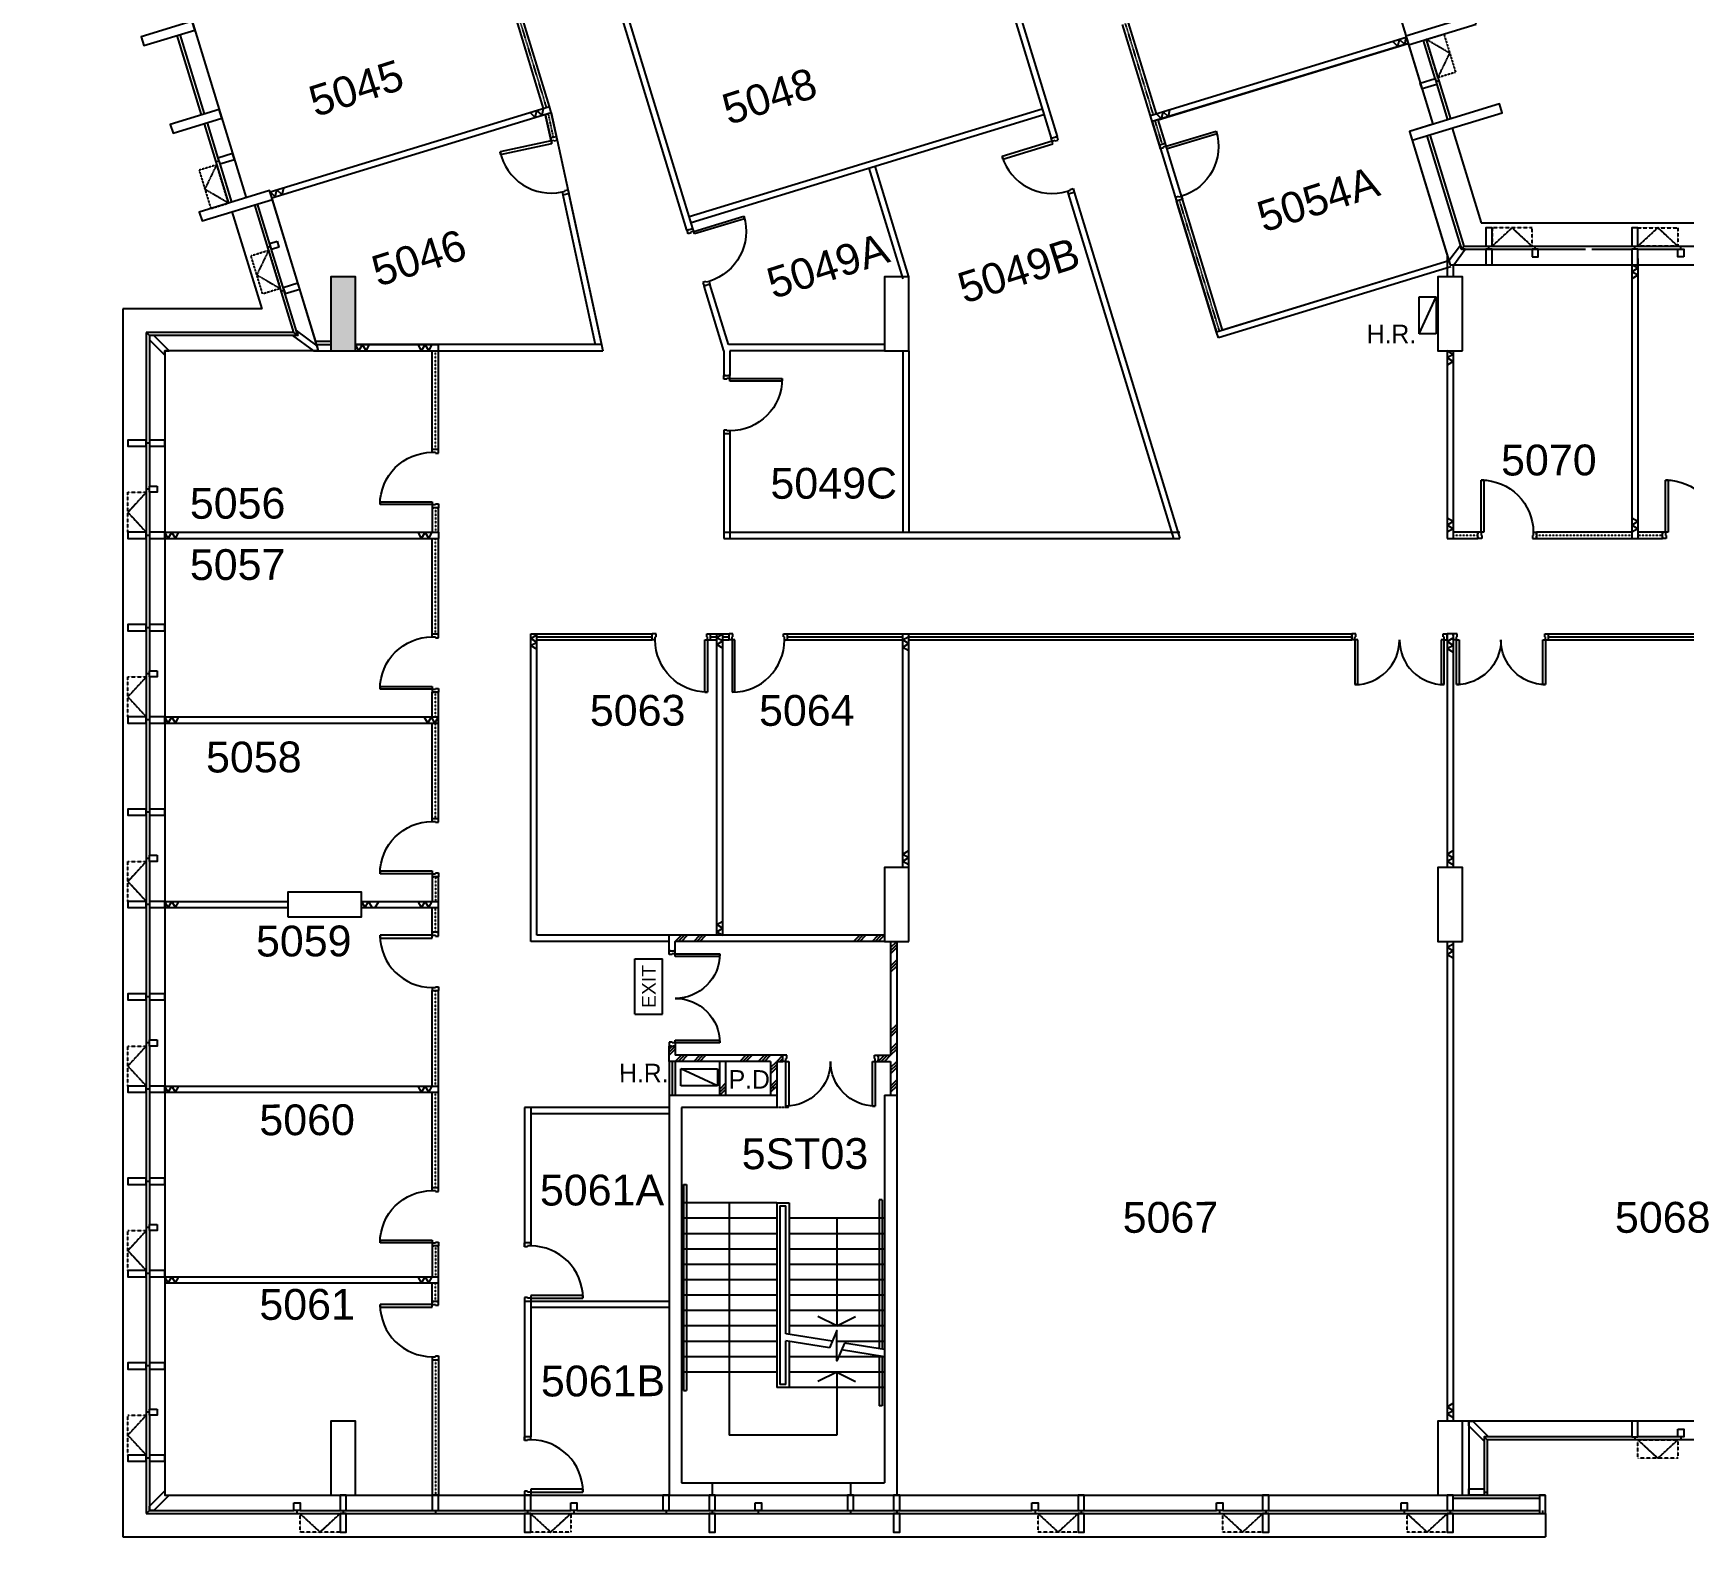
# Model space of a CAD drawing. Header units: millimetres. Extents: x 0 to 98691, y 3311 to 112614.
# Drawn here: x 36070 to 62911, y 3472 to 27917 of the extents above; entities that cross this region are included whole.
import ezdxf
from ezdxf.enums import TextEntityAlignment as Align

# ---------------------------------------------------------------- set-up
doc = ezdxf.new("R2010")
doc.units = ezdxf.units.MM
for name, pattern in [('HIDDEN', [9.525, 6.35, -3.175]), ('HIDDEN2', [4.7625, 3.175, -1.5875]), ('HIDDENX2', [0.75, 0.5, -0.25])]:
    doc.linetypes.add(name, pattern=pattern)
for name, color, linetype in [('DLN041_3', 8, 'Continuous'), ('DLN041__', 8, 'Continuous'), ('DLN061__', 8, 'Continuous'), ('DLN210__', 8, 'Continuous'), ('DLN220__', 8, 'Continuous'), ('DLN228__', 8, 'Continuous'), ('DLN240_1', 8, 'Continuous'), ('DLN240__', 8, 'Continuous'), ('DLN280__', 8, 'Continuous'), ('DLN314__', 8, 'Continuous'), ('DLN315__', 8, 'Continuous'), ('DLN325__', 8, 'Continuous'), ('DLN580__', 8, 'Continuous'), ('DLN583__', 8, 'Continuous'), ('FITDOOR', 8, 'Continuous'), ('FURNITURE', 8, 'Continuous')]:
    doc.layers.add(name, color=color, linetype=linetype)
doc.styles.add('ROMANS', font='swissl.ttf')
doc.styles.add('SWIS721LT750', font='swissl.ttf')

# ---------------------------------------------------------------- blocks, each defined once
blk = doc.blocks.new('DR1CR2')
at = {"layer": 'FITDOOR'}
for p, q in [((-50, 0), (-50, -50)), ((-50, 0), (0, 0)), ((0, 0), (0, -25)), ((-62.5, -50), (-50, -50)), ((-62.5, -50), (-62.5, -100)), ((-62.5, -100), (0, -100)), ((-12, -25), (0, -25)), ((-12, -75), (0, -75)), ((0, -75), (0, -100))]:
    blk.add_line(p, q, dxfattribs=at)
blk = doc.blocks.new('DR1AD')
at = {"layer": 'FITDOOR'}
for p, q in [((-45, 1), (0, 1)), ((-45, 1), (-45, 0)), ((0, 0), (0, 1)), ((-45, 0), (0, 0))]:
    blk.add_line(p, q, dxfattribs=at)
blk = doc.blocks.new('DR1AM')
at = {"layer": 'FITDOOR'}
blk.add_arc((0, 0), 1, 90, 180, dxfattribs=at)
blk = doc.blocks.new('DR1CL2')
at = {"layer": 'FITDOOR'}
for p, q in [((50, 0), (0, 0)), ((0, 0), (0, -25)), ((50, 0), (50, -50)), ((12, -25), (0, -25)), ((0, -75), (0, -100)), ((12, -75), (0, -75)), ((62.5, -100), (0, -100)), ((62.5, -50), (50, -50)), ((62.5, -50), (62.5, -100))]:
    blk.add_line(p, q, dxfattribs=at)
blk = doc.blocks.new('FSEX-V01')
at = {"layer": 'DLN580__'}
for p, q in [((0, 300), (0, 0)), ((0, 300), (600, 300)), ((600, 300), (600, 0)), ((0, 0), (600, 0))]:
    blk.add_line(p, q, dxfattribs=at)
at = {"layer": 'DLN580__', "style": 'ROMANS'}
blk.add_text('EXIT', height=150, dxfattribs=at).set_placement((300, 150), align=Align.MIDDLE)
blk = doc.blocks.new('DR1CD')
at = {"layer": 'FITDOOR'}
for p, q in [((0, 1), (45, 1)), ((0, 1), (0, 0)), ((45, 0), (45, 1)), ((0, 0), (45, 0))]:
    blk.add_line(p, q, dxfattribs=at)
blk = doc.blocks.new('DR2M')
at = {"layer": 'FITDOOR'}
for centre, start, end in [((0, 0), 0, 90), ((1, 0), 90, 180)]:
    blk.add_arc(centre, 0.5, start, end, dxfattribs=at)
blk = doc.blocks.new('FSHR-V01')
at = {"layer": 'DLN580__'}
for p, q in [((0, 0), (600, -273)), ((0, 0), (600, 0)), ((0, -273), (0, 0)), ((600, 0), (600, -273)), ((600, -273), (0, -273))]:
    blk.add_line(p, q, dxfattribs=at)
blk = doc.blocks.new('WINDOW-OPEN')
at = {"layer": 'DLN314__', "linetype": 'HIDDEN2', "ltscale": 0.05}
blk.add_lwpolyline([(650, 0), (0, 0), (0, 300), (650, 300)], close=True, dxfattribs=at)
blk.add_lwpolyline([(650, 0), (325, 300), (0, 0)], dxfattribs=at)
blk = doc.blocks.new('g')
at = {"layer": 'DLN061__'}
for p, q in [((-200, 0), (-100, 100)), ((-150, 0), (-50, 100)), ((-100, 0), (0, 100)), ((100, 0), (200, 100)), ((150, 0), (250, 100)), ((200, 0), (300, 100))]:
    blk.add_line(p, q, dxfattribs=at)
blk = doc.blocks.new('314')
at = {"layer": 'DLN314__'}
blk.add_line((600, -250), (600, -300), dxfattribs=at)
for points in [[(650, 0), (550, 0), (550, -250), (650, -250)], [(650, -300), (550, -300), (550, -600), (650, -600)]]:
    blk.add_lwpolyline(points, close=True, dxfattribs=at)
blk = doc.blocks.new('210')
at = {"layer": 'DLN314__'}
blk.add_line((1350, -250), (1350, -300), dxfattribs=at)
blk.add_lwpolyline([(1300, -125), (1400, -125), (1400, -250), (1300, -250)], close=True, dxfattribs=at)
blk = doc.blocks.new('314-2')
at = {"layer": 'DLN314__'}
blk.add_line((-375, 199), (-312, 166), dxfattribs=at)
blk.add_lwpolyline([(-333, 234), (-312, 166), (-380, 145), (-68, -21), (0, 0), (-21, 68)], close=True, dxfattribs=at)
blk = doc.blocks.new('A$C0C2C65A8')
at = {"layer": 'DLN314__'}
blk.add_line((50, 0), (50, -50), dxfattribs=at)
blk.add_lwpolyline([(0, 125), (100, 125), (100, 0), (0, 0)], close=True, dxfattribs=at)
blk = doc.blocks.new('dh')
at = {"layer": 'DLN314__'}
blk.add_line((38450, 50), (38450, 0), dxfattribs=at)
blk.add_lwpolyline([(38500, 50), (38500, 300), (38400, 300), (38400, 50)], close=True, dxfattribs=at)
blk = doc.blocks.new('A$C53AE5883')
at = {"layer": 'DLN314__', "xscale": -1}
blk.add_blockref('WINDOW-OPEN', (1530, 300), dxfattribs=at)
at = {"layer": 'DLN314__', "color": 6, "xscale": -1, "rotation": 180}
blk.add_blockref('210', (230, 0), dxfattribs=at)
blk = doc.blocks.new('af')
at = {"layer": 'DLN061__'}
for p, q in [((0, 0), (100, 58)), ((0, 0), (100, -58)), ((0, -115), (100, -58)), ((0, -115), (100, -173))]:
    blk.add_line(p, q, dxfattribs=at)
blk = doc.blocks.new('314-1')
at = {"layer": 'DLN314__'}
blk.add_line((-250, -250), (-300, -300), dxfattribs=at)
blk.add_lwpolyline([(71, 0), (0, 0), (0, 71), (-250, -179), (-250, -250), (-179, -250)], close=True, dxfattribs=at)

msp = doc.modelspace()

# ---------------------------------------------------------------- linework, layer by layer
at = {"layer": 'DLN061__'}
for p, q in [((58261, 27698), (58176, 27777)), ((58261, 27698), (58287, 27811)), ((58371, 27732), (58287, 27811)), ((58371, 27732), (58397, 27845)), ((44235, 26547), (44150, 26626)), ((44235, 26547), (44261, 26660)), ((44345, 26581), (44261, 26660)), ((44345, 26581), (44371, 26693)), ((54417, 26523), (54333, 26602)), ((54417, 26523), (54443, 26636)), ((54528, 26557), (54443, 26636)), ((54528, 26557), (54554, 26669)), ((40009, 25255), (39924, 25334)), ((40009, 25255), (40035, 25368)), ((40119, 25289), (40035, 25368)), ((40119, 25289), (40145, 25401)), ((62161, 24094), (62061, 24152)), ((62161, 24094), (62061, 24037)), ((62161, 23979), (62061, 24037)), ((62161, 23979), (62061, 23921)), ((42388, 22752), (42330, 22852)), ((42388, 22752), (42446, 22852)), ((42503, 22752), (42446, 22852)), ((42503, 22752), (42561, 22852)), ((59161, 22694), (59061, 22752)), ((59161, 22694), (59061, 22637)), ((59161, 22579), (59061, 22637)), ((59161, 22579), (59061, 22521)), ((59161, 19975), (59061, 20033)), ((59161, 19975), (59061, 19918)), ((59161, 19860), (59061, 19918)), ((62161, 19975), (62061, 20033)), ((62161, 19975), (62061, 19918)), ((62161, 19860), (62061, 19918)), ((42388, 19702), (42330, 19802)), ((42388, 19702), (42446, 19802)), ((42503, 19702), (42446, 19802)), ((42503, 19702), (42561, 19802)), ((59161, 19860), (59061, 19802)), ((62161, 19860), (62061, 19802)), ((42488, 16702), (42430, 16802)), ((42488, 16702), (42546, 16802)), ((42603, 16702), (42546, 16802)), ((42603, 16702), (42661, 16802)), ((41469, 13702), (41411, 13802)), ((41469, 13702), (41526, 13802)), ((41584, 13702), (41526, 13802)), ((41634, 13702), (41692, 13802)), ((42388, 13702), (42330, 13802)), ((42388, 13702), (42446, 13802)), ((42503, 13702), (42446, 13802)), ((42503, 13702), (42561, 13802)), ((49411, 13152), (49511, 13252)), ((49461, 13152), (49561, 13252)), ((49511, 13152), (49611, 13252)), ((49711, 13152), (49811, 13252)), ((49761, 13152), (49861, 13252)), ((49811, 13152), (49911, 13252)), ((50011, 13052), (50111, 13152)), ((50011, 13002), (50111, 13102)), ((50011, 12952), (50111, 13052)), ((50011, 12752), (50111, 12852)), ((50011, 12702), (50111, 12802)), ((50011, 12652), (50111, 12752)), ((50011, 11702), (50111, 11802)), ((50011, 11652), (50111, 11752)), ((50011, 11602), (50111, 11702)), ((46411, 11402), (46461, 11452)), ((46411, 11352), (46511, 11452)), ((46411, 11302), (46511, 11402)), ((46511, 11202), (46611, 11302)), ((46561, 11202), (46661, 11302)), ((46611, 11202), (46711, 11302)), ((46811, 11202), (46911, 11302)), ((46861, 11202), (46961, 11302)), ((46911, 11202), (47011, 11302)), ((47661, 11302), (47561, 11202)), ((47711, 11302), (47611, 11202)), ((47761, 11302), (47661, 11202)), ((47961, 11302), (47861, 11202)), ((48011, 11302), (47911, 11202)), ((48061, 11302), (47961, 11202)), ((48261, 11302), (48161, 11202)), ((49911, 11302), (49811, 11202)), ((49961, 11302), (49861, 11202)), ((50011, 11302), (49911, 11202)), ((50011, 11402), (50111, 11502)), ((50011, 11352), (50111, 11452)), ((50011, 11302), (50111, 11402)), ((48061, 11102), (48161, 11202)), ((48061, 11052), (48161, 11152)), ((48061, 11002), (48161, 11102)), ((48261, 11252), (48211, 11202)), ((50011, 11102), (50111, 11202)), ((50011, 11052), (50111, 11152)), ((50011, 11002), (50111, 11102)), ((42388, 10702), (42330, 10802)), ((42388, 10702), (42446, 10802)), ((42503, 10702), (42446, 10802)), ((42503, 10702), (42561, 10802)), ((47336, 10852), (47236, 10752)), ((47336, 10802), (47236, 10702)), ((47336, 10752), (47236, 10652)), ((48061, 10802), (48161, 10902)), ((48061, 10752), (48161, 10852)), ((48061, 10702), (48161, 10802)), ((50011, 10802), (50111, 10902)), ((50011, 10752), (50111, 10852)), ((50011, 10702), (50111, 10802)), ((42388, 7602), (42330, 7702)), ((42388, 7602), (42446, 7702)), ((42503, 7602), (42446, 7702)), ((42503, 7602), (42561, 7702))]:
    msp.add_line(p, q, dxfattribs=at)
at = {"layer": 'DLN210__'}
for p, q in [((54048, 42070), (58829, 26434)), ((36070, 36573), (39534, 25241)), ((38809, 26587), (38414, 27879)), ((38857, 26602), (38462, 27893)), ((58673, 27798), (58863, 27176)), ((58721, 27813), (59115, 26522)), ((58892, 27081), (59068, 26507)), ((38853, 26444), (39247, 25153)), ((38901, 26459), (39076, 25885)), ((59140, 26372), (59611, 24832)), ((58490, 26174), (59108, 24152)), ((58729, 26247), (59293, 24402)), ((58777, 26261), (59330, 24452)), ((39105, 25789), (39295, 25168)), ((39794, 23432), (39310, 25015)), ((40308, 23052), (39674, 25127)), ((40376, 23002), (39722, 25141)), ((40713, 22752), (39961, 25214)), ((59611, 24832), (98691, 24832)), ((59330, 24452), (98311, 24452)), ((59293, 24402), (60561, 24402)), ((60561, 24402), (61311, 24402)), ((61411, 24402), (62061, 24402)), ((62161, 24402), (62811, 24402)), ((59108, 24152), (98011, 24152)), ((37531, 23432), (37531, 3472)), ((39794, 23432), (37531, 23432)), ((37911, 23052), (37911, 3852)), ((40308, 23052), (37911, 23052)), ((37961, 23002), (37961, 21302)), ((40376, 23002), (37961, 23002)), ((38211, 22752), (38211, 4152)), ((40713, 22752), (38211, 22752)), ((37961, 21202), (37961, 20549)), ((37961, 20452), (37961, 19802)), ((37961, 19702), (37961, 18302)), ((37961, 18202), (37961, 17549)), ((37961, 17452), (37961, 16802)), ((37961, 16702), (37961, 15302)), ((37961, 15202), (37961, 14549)), ((37961, 14452), (37961, 13802)), ((37961, 13702), (37961, 12302)), ((37961, 12202), (37961, 11549)), ((37961, 11449), (37961, 10802)), ((37961, 10702), (37961, 9302)), ((37961, 9202), (37961, 8552)), ((37961, 8452), (37961, 7802)), ((37961, 7702), (37961, 6302)), ((44161, 7302), (44061, 7302)), ((37961, 6202), (37961, 5552)), ((37961, 5452), (37961, 4802)), ((67911, 5352), (59311, 5352)), ((62061, 5102), (59661, 5102)), ((62811, 5102), (62161, 5102)), ((67511, 5052), (59711, 5052)), ((37961, 4702), (37961, 3902)), ((47111, 4352), (49361, 4352)), ((38211, 4152), (60661, 4152)), ((44161, 4152), (44061, 4152)), ((47111, 4152), (49361, 4152)), ((60661, 3852), (60661, 4152)), ((37911, 3852), (60661, 3852)), ((37961, 3902), (40311, 3902)), ((40411, 3902), (41061, 3902)), ((41161, 3902), (42561, 3902)), ((42561, 3902), (44061, 3902)), ((44161, 3902), (44811, 3902)), ((44911, 3902), (47061, 3902)), ((47161, 3902), (50061, 3902)), ((50161, 3902), (52311, 3902)), ((52411, 3902), (53061, 3902)), ((53161, 3902), (55311, 3902)), ((55411, 3902), (56061, 3902)), ((56161, 3902), (59061, 3902)), ((59161, 3902), (60561, 3902)), ((60661, 3852), (60661, 3472)), ((37531, 3472), (60661, 3472))]:
    msp.add_line(p, q, dxfattribs=at)
at = {"layer": 'DLN220__'}
for p, q in [((46702, 24712), (45452, 28801)), ((46132, 26918), (45577, 28735)), ((51870, 28672), (52623, 26209)), ((51966, 28702), (52719, 26238)), ((58397, 27845), (54237, 26573)), ((58426, 27749), (54267, 26477)), ((46798, 24742), (46132, 26918)), ((39924, 25334), (44467, 26723)), ((39953, 25238), (44496, 26627)), ((44496, 26627), (44467, 26723)), ((46739, 24933), (52477, 26687)), ((46768, 24837), (52506, 26592)), ((54267, 26477), (54237, 26573)), ((54479, 26124), (54384, 26095)), ((50215, 23923), (49665, 25723)), ((50311, 23952), (49761, 25752)), ((52901, 25301), (54612, 19702)), ((52997, 25330), (54717, 19702)), ((54757, 25215), (54661, 25186)), ((59090, 24212), (55312, 23057)), ((59061, 24305), (59061, 23952)), ((62061, 24252), (62061, 19702)), ((62161, 24252), (62161, 19702)), ((62161, 24252), (62161, 19702)), ((59161, 24152), (59161, 23952)), ((47301, 22752), (46980, 23804)), ((47375, 22852), (47075, 23833)), ((55144, 23608), (55114, 23704)), ((40683, 22852), (40911, 22852)), ((41311, 22852), (42661, 22852)), ((42661, 22752), (42661, 22852)), ((49911, 22852), (47375, 22852)), ((40713, 22752), (45333, 22752)), ((49911, 22752), (47401, 22752)), ((50211, 22752), (50211, 19802)), ((50311, 22752), (50311, 19802)), ((59061, 22752), (59061, 19702)), ((59161, 22752), (59161, 19702)), ((38211, 19802), (42661, 19802)), ((38211, 19702), (42661, 19702)), ((42661, 19802), (42661, 19702)), ((59061, 19702), (59161, 19702)), ((62061, 19702), (62161, 19702)), ((47186, 13252), (47186, 18152)), ((47186, 18152), (47286, 18152)), ((47286, 13252), (47286, 18152)), ((38211, 16802), (42661, 16802)), ((38211, 16702), (42661, 16702)), ((42661, 16702), (42661, 16802)), ((42661, 16702), (42661, 16802)), ((38211, 13802), (40211, 13802)), ((38211, 13702), (40211, 13702)), ((41411, 13802), (42648, 13802)), ((41411, 13702), (42661, 13702)), ((42661, 13702), (42661, 13802)), ((42661, 13721), (42661, 13769)), ((49911, 13252), (46411, 13252)), ((46411, 13002), (46411, 13252)), ((46411, 13002), (46511, 13002)), ((49911, 13152), (46511, 13152)), ((46511, 13002), (46511, 13152)), ((50011, 13152), (50011, 11302)), ((50111, 13152), (50111, 10652)), ((46411, 11452), (46511, 11452)), ((46411, 11202), (46411, 11452)), ((46511, 11452), (46511, 11302)), ((48061, 11302), (46511, 11302)), ((48261, 11302), (48061, 11302)), ((48261, 11202), (48261, 11302)), ((49811, 11302), (50011, 11302)), ((49811, 11302), (49811, 11202)), ((50111, 11302), (50111, 10652)), ((46411, 11202), (46411, 10652)), ((48061, 11202), (46411, 11202)), ((46461, 11202), (46461, 10652)), ((46511, 11202), (46511, 10652)), ((47236, 10652), (47236, 11202)), ((47336, 10652), (47336, 11202)), ((48061, 11202), (48061, 10652)), ((48161, 11202), (48161, 10652)), ((48161, 11202), (48261, 11202)), ((49811, 11202), (50011, 11202)), ((50011, 11202), (50011, 10652)), ((38211, 10802), (42661, 10802)), ((42661, 10702), (42661, 10802)), ((38211, 10702), (42661, 10702)), ((38211, 7702), (42661, 7702)), ((38211, 7602), (42661, 7602)), ((42561, 7302), (42561, 7602)), ((42661, 7602), (42661, 7702)), ((42661, 7302), (42661, 7602)), ((42661, 7302), (42561, 7302))]:
    msp.add_line(p, q, dxfattribs=at)
at = {"layer": 'DLN228__', "linetype": 'HIDDEN', "ltscale": 0.01}
for p, q in [((44419, 26708), (43966, 28190)), ((54285, 26587), (53832, 28070)), ((44531, 26225), (44447, 26616)), ((54431, 26109), (54314, 26492)), ((55360, 23071), (54709, 25201)), ((42611, 21152), (42611, 22752)), ((42611, 20202), (42611, 19802)), ((42611, 18152), (42611, 19702)), ((59561, 19752), (59161, 19752)), ((62061, 19752), (60511, 19752)), ((62561, 19752), (62161, 19752)), ((42611, 16802), (42611, 17202)), ((42611, 15152), (42611, 16702)), ((42611, 14202), (42611, 13802)), ((42611, 13302), (42611, 13702)), ((42611, 10802), (42611, 12352)), ((42611, 9152), (42611, 10702)), ((42611, 8202), (42611, 7702)), ((42611, 7302), (42611, 7602)), ((42611, 6352), (42611, 4152))]:
    msp.add_line(p, q, dxfattribs=at)
at = {"layer": 'DLN228__'}
for p, q in [((44467, 26723), (44013, 28205)), ((44371, 26693), (43918, 28176)), ((54237, 26573), (53784, 28055)), ((54333, 26602), (53880, 28084)), ((44482, 26215), (44398, 26606)), ((44580, 26236), (44496, 26627)), ((54384, 26095), (54267, 26477)), ((54479, 26124), (54362, 26506)), ((44482, 26215), (44580, 26236)), ((52623, 26209), (52719, 26238)), ((54479, 26124), (54384, 26095)), ((44682, 25286), (44779, 25307)), ((52901, 25301), (52997, 25330)), ((54757, 25215), (54661, 25186)), ((55312, 23057), (54661, 25186)), ((55408, 23086), (54757, 25215)), ((46702, 24712), (46798, 24742)), ((47075, 23833), (46980, 23804)), ((42561, 21152), (42561, 22752)), ((42661, 21152), (42661, 22752)), ((47301, 22352), (47401, 22352)), ((47401, 21402), (47301, 21402)), ((42561, 21152), (42661, 21152)), ((42661, 20202), (42561, 20202)), ((42561, 20202), (42561, 19802)), ((42661, 19802), (42661, 20202)), ((42561, 18152), (42561, 19702)), ((42661, 18152), (42661, 19702)), ((59561, 19802), (59161, 19802)), ((59161, 19702), (59561, 19702)), ((59561, 19702), (59561, 19802)), ((60511, 19802), (60511, 19702)), ((62061, 19802), (60511, 19802)), ((60511, 19702), (62061, 19702)), ((62561, 19802), (62161, 19802)), ((62161, 19702), (62561, 19702)), ((62561, 19702), (62561, 19802)), ((42561, 18152), (42661, 18152)), ((44161, 13152), (44161, 18152)), ((44161, 18152), (44261, 18152)), ((44261, 18152), (46136, 18152)), ((44261, 13252), (44261, 18152)), ((44261, 18102), (46136, 18102)), ((44261, 18052), (46136, 18052)), ((46136, 18052), (46136, 18152)), ((47086, 18052), (47086, 18152)), ((47086, 18152), (47186, 18152)), ((47086, 18102), (47186, 18102)), ((47086, 18052), (47186, 18052)), ((47286, 18152), (47386, 18152)), ((47286, 18102), (47386, 18102)), ((47286, 18052), (47386, 18052)), ((47386, 18052), (47386, 18152)), ((48336, 18052), (48336, 18152)), ((48336, 18152), (50211, 18152)), ((48336, 18102), (50211, 18102)), ((48336, 18052), (50211, 18052)), ((50211, 14352), (50211, 18152)), ((50211, 18152), (50311, 18152)), ((50311, 18152), (57511, 18152)), ((50311, 14352), (50311, 18152)), ((50311, 18102), (57511, 18102)), ((50311, 18052), (57511, 18052)), ((57511, 18152), (57511, 18052)), ((59061, 18152), (59061, 14352)), ((59161, 18152), (59061, 18152)), ((59161, 18152), (59161, 14352)), ((60711, 18052), (60711, 18152)), ((60711, 18152), (70386, 18152)), ((60711, 18102), (70386, 18102)), ((60711, 18052), (70386, 18052)), ((42561, 16802), (42561, 17202)), ((42661, 17202), (42561, 17202)), ((42661, 16802), (42661, 17202)), ((42561, 15152), (42561, 16702)), ((42661, 15152), (42661, 16702)), ((42561, 15152), (42661, 15152)), ((42561, 14202), (42561, 13802)), ((42661, 14202), (42561, 14202)), ((42661, 13802), (42661, 14202)), ((42561, 13302), (42561, 13702)), ((42661, 13302), (42661, 13702)), ((42661, 13302), (42561, 13302)), ((46411, 13252), (44261, 13252)), ((46411, 13152), (44161, 13152)), ((59061, 13152), (59061, 5352)), ((59161, 13152), (59161, 5352)), ((42561, 10802), (42561, 12352)), ((42561, 12352), (42661, 12352)), ((42661, 10802), (42661, 12352)), ((42561, 9152), (42561, 10702)), ((42661, 9152), (42661, 10702)), ((42561, 9152), (42661, 9152)), ((42561, 8202), (42561, 7702)), ((42661, 8202), (42561, 8202)), ((42661, 7702), (42661, 8202)), ((44161, 8252), (44061, 8252)), ((42561, 6352), (42661, 6352)), ((42561, 6352), (42561, 4152)), ((42661, 6352), (42661, 4152)), ((44161, 5102), (44061, 5102))]:
    msp.add_line(p, q, dxfattribs=at)
at = {"layer": 'DLN228__', "linetype": 'ByBlock'}
msp.add_line((59061, 18052), (59061, 18152), dxfattribs=at)
at = {"layer": 'DLN240_1', "linetype": 'HIDDENX2'}
msp.add_line((48161, 4352), (48361, 4352), dxfattribs=at)
at = {"layer": 'DLN240__', "linetype": 'HIDDENX2'}
msp.add_line((48361, 10452), (48161, 10452), dxfattribs=at)
at = {"layer": 'DLN240__'}
for p, q in [((46646, 9202), (46646, 5852)), ((46646, 9202), (46696, 9202)), ((46696, 9202), (46696, 5852)), ((48161, 8902), (46611, 8902)), ((47386, 8902), (47386, 5127)), ((48161, 8902), (48161, 5902)), ((48161, 8902), (48361, 8902)), ((48361, 8902), (48361, 6768)), ((49826, 8952), (49826, 6532)), ((49876, 8952), (49826, 8952)), ((49876, 8952), (49876, 6524)), ((48161, 8652), (46611, 8652)), ((48211, 8852), (48211, 5952)), ((48211, 8852), (48311, 8852)), ((48311, 6776), (48311, 8852)), ((49911, 8652), (48361, 8652)), ((49136, 8652), (49136, 6902)), ((48161, 8402), (46611, 8402)), ((49911, 8402), (48361, 8402)), ((48161, 8152), (46611, 8152)), ((49911, 8152), (48361, 8152)), ((48161, 7902), (46611, 7902)), ((49911, 7902), (48361, 7902)), ((48161, 7652), (46611, 7652)), ((49911, 7652), (48361, 7652)), ((48161, 7402), (46611, 7402)), ((49911, 7402), (48361, 7402)), ((48161, 7152), (46611, 7152)), ((49911, 7152), (48361, 7152)), ((49136, 6902), (48831, 7055)), ((49136, 6902), (49441, 7055)), ((48161, 6902), (46611, 6902)), ((49064, 6655), (48311, 6776)), ((49911, 6902), (48361, 6902)), ((48161, 6652), (46611, 6652)), ((48311, 5952), (48311, 6660)), ((49019, 6546), (48311, 6660)), ((48361, 6652), (48361, 5902)), ((49911, 6652), (49136, 6652)), ((49911, 6402), (49216, 6514)), ((49911, 6518), (49263, 6623)), ((48161, 6402), (46611, 6402)), ((49911, 6402), (48361, 6402)), ((49826, 6416), (49826, 5602)), ((49876, 6408), (49876, 5602)), ((48161, 6152), (46611, 6152)), ((48311, 5952), (48211, 5952)), ((49911, 6152), (48361, 6152)), ((49136, 6152), (48831, 6000)), ((49136, 6152), (49136, 5127)), ((49136, 6152), (49441, 6000)), ((46646, 5852), (46696, 5852)), ((48361, 5902), (48161, 5902)), ((49911, 5902), (48361, 5902)), ((49876, 5602), (49826, 5602)), ((49136, 5127), (47386, 5127))]:
    msp.add_line(p, q, dxfattribs=at)
msp.add_lwpolyline([(49263, 6623), (49136, 6333), (49136, 6830), (49019, 6546)], dxfattribs=at)
at = {"layer": 'DLN280__'}
for p, q in [((46411, 10652), (48161, 10652)), ((46411, 10652), (46411, 4152)), ((48161, 10652), (48161, 10452)), ((49911, 10652), (49911, 4352)), ((49911, 10652), (50111, 10652)), ((50111, 10652), (50111, 4152)), ((48161, 10452), (46611, 10452)), ((46611, 10452), (46611, 4352)), ((46611, 4352), (47111, 4352)), ((47111, 4352), (47111, 4152)), ((49361, 4352), (49361, 4152)), ((49361, 4352), (49911, 4352)), ((46411, 4152), (47111, 4152)), ((49361, 4152), (50111, 4152))]:
    msp.add_line(p, q, dxfattribs=at)
for points in [[(41311, 22752), (41311, 23952), (40911, 23952), (40911, 22752)], [(50311, 22752), (50311, 23952), (49911, 23952), (49911, 22752)], [(59311, 22752), (59311, 23952), (58911, 23952), (58911, 22752)], [(50311, 13152), (50311, 14352), (49911, 14352), (49911, 13152)], [(59311, 13152), (59311, 14352), (58911, 14352), (58911, 13152)], [(40211, 13552), (41411, 13552), (41411, 13952), (40211, 13952)], [(41311, 4152), (41311, 5352), (40911, 5352), (40911, 4152)], [(59311, 4152), (59311, 5352), (58911, 5352), (58911, 4152)]]:
    msp.add_lwpolyline(points, close=True, dxfattribs=at)
at = {"layer": 'DLN314__'}
for p, q in [((59293, 24402), (59330, 24452)), ((40153, 23731), (40105, 23716)), ((40376, 23002), (40308, 23052)), ((59411, 5352), (59411, 4152)), ((59661, 5102), (59661, 4152)), ((62111, 5102), (62111, 5052)), ((59711, 5052), (59711, 4152)), ((59161, 4102), (60561, 4102)), ((59661, 4202), (59711, 4202)), ((42611, 3902), (42611, 3852)), ((46361, 3902), (46361, 3852)), ((49361, 3902), (49361, 3852)), ((60611, 3902), (60611, 3852))]:
    msp.add_line(p, q, dxfattribs=at)
for points in [[(59532, 28061), (59484, 28203), (58390, 27868), (58434, 27725)], [(38701, 27966), (38657, 28110), (37827, 27856), (37874, 27713), (38701, 27966), (38701, 27966)], [(39140, 26532), (39096, 26675), (38299, 26432), (38346, 26289)], [(58490, 26174), (59955, 26621), (59913, 26765), (58446, 26317)], [(39961, 25214), (39917, 25358), (38771, 25007), (38818, 24865)], [(59090, 24212), (59108, 24152), (59170, 24152), (59355, 24402), (59293, 24402), (59275, 24462)], [(40407, 23756), (40377, 23852), (40138, 23778), (40167, 23683)], [(40629, 22752), (40713, 22752), (40689, 22833), (40351, 23083), (40376, 23002), (40291, 23002)], [(62161, 5352), (62061, 5352), (62061, 5102), (62161, 5102)], [(42661, 4152), (42561, 4152), (42561, 3902), (42661, 3902)], [(46411, 4152), (46311, 4152), (46311, 3902), (46411, 3902)], [(49411, 4152), (49311, 4152), (49311, 3902), (49411, 3902)], [(59411, 4152), (59411, 4252), (59661, 4252), (59661, 4152)], [(60661, 4152), (60561, 4152), (60561, 3852), (60661, 3852)]]:
    msp.add_lwpolyline(points, close=True, dxfattribs=at)
at = {"layer": 'FURNITURE'}
msp.add_line((55341, 22961), (55312, 23057), dxfattribs=at)
for points in [[(58426, 27749), (54267, 26477)], [(44398, 26606), (44503, 26122)], [(44496, 26627), (44593, 26175)], [(44672, 25335), (45209, 22852)], [(44766, 25368), (45333, 22752)], [(59119, 24116), (55341, 22961)], [(44061, 10452), (44061, 8190)], [(46411, 10452), (44061, 10452)], [(44161, 10452), (44161, 8202)], [(46411, 10352), (44161, 10352)], [(44061, 7365), (44061, 5040)], [(46411, 7302), (44061, 7302)], [(44161, 7352), (44161, 5102)], [(46411, 7302), (44161, 7302)], [(46411, 7202), (44161, 7202)]]:
    msp.add_lwpolyline(points, dxfattribs=at)
msp.add_lwpolyline([(54362, 26506), (58426, 27749), (58829, 26434), (58446, 26317), (59090, 24212), (55408, 23086)], close=True, dxfattribs=at)
at = {"layer": 'FURNITURE', "ltscale": 10}
msp.add_lwpolyline([(44496, 26627), (45311, 22852), (41311, 22852), (41311, 23952), (40911, 23952), (40911, 22902), (40668, 22902), (39953, 25238)], close=True, dxfattribs=at)
for points in [[(54267, 26477), (55312, 23057)], [(47301, 22752), (47301, 22352)], [(47401, 22752), (47401, 22352)], [(47301, 21402), (47301, 19702)], [(47401, 21402), (47401, 19702)], [(47301, 19802), (54717, 19802)], [(47301, 19702), (54717, 19702)]]:
    msp.add_lwpolyline(points, dxfattribs=at)
at = {"layer": 'FURNITURE'}
msp.add_solid([(40911, 22752), (41311, 22752), (40911, 23952), (41311, 23952)], dxfattribs=at)

# ---------------------------------------------------------------- block references
at = {"layer": 'DLN061__'}
for name, p, rotation in [('af', (41369, 22752), 90), ('af', (38269, 19702), 90), ('af', (38269, 16702), 90), ('af', (38269, 13702), 90), ('g', (46711, 13152), 359.999990301665), ('af', (38269, 10702), 90), ('af', (38269, 7602), 90)]:
    msp.add_blockref(name, p, dxfattribs=dict(at, rotation=rotation))
for p in [(44161, 18076), (47186, 18094), (50211, 18052), (59061, 18027), (50211, 14573), (59061, 14570), (47186, 13425), (59061, 13057), (59061, 5587)]:
    msp.add_blockref('af', p, dxfattribs=at)
at = {"layer": 'DLN314__'}
for name, p, rotation in [('WINDOW-OPEN', (58721, 27813), 286.999999999218), ('dh', (27801, 62592), 287.000000000015), ('314', (60341, 24152), 180), ('314', (62711, 24152), 180), ('A$C0C2C65A8', (39919, 24496), 286.999999999218), ('210', (64211, 24152), 179.9999999999928), ('WINDOW-OPEN', (40090, 23764), 106.999999999218), ('314-1', (38211, 22752), 269.9999999999823), ('314', (38211, 21852), 270), ('WINDOW-OPEN', (37911, 19802), 90), ('210', (38211, 21852), 270), ('314', (38211, 20352), 270), ('314', (38211, 18852), 270), ('WINDOW-OPEN', (37911, 16802), 90), ('210', (38211, 18852), 270), ('314', (38211, 17352), 270), ('314', (38211, 15852), 270), ('210', (38211, 15852), 270), ('WINDOW-OPEN', (37911, 13802), 90), ('314', (38211, 14352), 270), ('314', (38211, 12852), 270), ('210', (38211, 12852), 270), ('WINDOW-OPEN', (37911, 10802), 90), ('314', (38211, 11352), 270), ('314', (38211, 9852), 270), ('WINDOW-OPEN', (37911, 7802), 90), ('210', (38211, 9852), 270), ('314', (38211, 8352), 270), ('314', (38211, 6852), 270), ('WINDOW-OPEN', (37911, 4802), 90), ('210', (38211, 6852), 270), ('WINDOW-OPEN', (62811, 5052), 180), ('314', (38211, 5352), 270), ('WINDOW-OPEN', (41061, 3852), 180), ('WINDOW-OPEN', (44811, 3852), 180), ('WINDOW-OPEN', (53061, 3852), 180), ('WINDOW-OPEN', (56061, 3852), 180), ('WINDOW-OPEN', (59061, 3852), 180)]:
    msp.add_blockref(name, p, dxfattribs=dict(at, rotation=rotation))
at = {"layer": 'DLN314__', "xscale": -1}
for name, p, rotation in [('dh', (47684, 63913), 106.9999999999756), ('WINDOW-OPEN', (39057, 25775), 107.0000000009345), ('314-2', (59411, 5352), 287.0000000060736), ('314-1', (38211, 4152), 270.0000000000111)]:
    msp.add_blockref(name, p, dxfattribs=dict(at, rotation=rotation))
at = {"layer": 'DLN314__'}
for name, p in [('A$C53AE5883', (58911, 24152)), ('WINDOW-OPEN', (62161, 24452)), ('210', (61511, 5352)), ('210', (39011, 4152)), ('314', (40511, 4152)), ('314', (43511, 4152)), ('210', (43511, 4152)), ('314', (46511, 4152)), ('A$C0C2C65A8', (47811, 3902)), ('314', (49511, 4152)), ('210', (51011, 4152)), ('314', (52511, 4152)), ('210', (54011, 4152)), ('314', (55511, 4152)), ('210', (57011, 4152)), ('314', (58511, 4152))]:
    msp.add_blockref(name, p, dxfattribs=at)
at = {"layer": 'DLN315__', "xscale": -1}
for name, p, yscale, rotation in [('DR1AD', (54494, 26076), 850, 286.9999999973803), ('DR1AD', (46812, 24694), 850, 287.0000000009344), ('DR1AD', (47401, 22302), 850, 270), ('DR1AD', (42561, 20252), 850, 90), ('DR1AD', (47036, 18052), 850, 180), ('DR1CD', (59211, 18052), 725, 180), ('DR1AD', (60661, 18052), 725, 180), ('DR1AD', (42561, 17252), 850, 90), ('DR1AD', (42561, 14252), 850, 90), ('DR1AD', (46511, 12952), 725, 270), ('DR1CD', (46511, 11502), 725, 270), ('DR1CD', (48311, 11202), 725, 180), ('DR1AD', (49761, 11202), 725, 180), ('DR1AD', (42561, 8252), 850, 90)]:
    msp.add_blockref(name, p, dxfattribs=dict(at, yscale=yscale, rotation=rotation))
at = {"layer": 'DLN315__'}
for name, p, xscale, yscale, zscale, rotation in [('DR1AM', (54494, 26076), -850.0000000000173, 850, 850, 287.0000000000417), ('DR1AM', (44493, 26166), 850.000000000014, 850.000000000014, 850.000000000014, 102.1262612073167), ('DR1AM', (52638, 26161), 850.0000000000136, 850.0000000000136, 850.0000000000136, 106.9999999999721), ('DR1AM', (46812, 24694), -850.0000000000182, 850, 850, 287.0000000015885), ('DR1AM', (47401, 22302), -850, 850, 850, 269.9999999999922), ('DR1AM', (42561, 20252), -850, 850, 850, 90.00000000001177), ('DR1AM', (42561, 17252), -850, 850, 850, 90.00000000001177), ('DR1AM', (47036, 18052), -850, 850, 850, 180), ('DR1AM', (47436, 18052), 850, 850, 850, 180), ('DR2M', (59211, 18052), -1450, 1450, 1450, 180), ('DR1AM', (42561, 14252), -850, 850, 850, 90.00000000001177), ('DR1AM', (42561, 13252), 850, 850, 850, 89.99999999998825), ('DR2M', (46511, 11502), -1450, 1450, 1450, 269.9999999999931), ('DR2M', (48311, 11202), -1450, 1450, 1450, 180), ('DR1AM', (42561, 8252), -850, 850, 850, 90.00000000001177), ('DR1AM', (44161, 7352), 850, 850, 850, 269.9999999999961), ('DR1AM', (42561, 7252), 850, 850, 850, 89.99999999998825), ('DR1AM', (44161, 4202), 850, 850, 850, 269.9999999999961)]:
    msp.add_blockref(name, p, dxfattribs=dict(at, xscale=xscale, yscale=yscale, zscale=zscale, rotation=rotation))
for p, yscale, rotation in [((44493, 26166), 849.9999999999999, 102.1262612100047), ((52638, 26161), 850, 107.000000002651), ((47436, 18052), 850, 180), ((42561, 13252), 850, 90), ((42561, 7252), 850, 90), ((44161, 7352), 850, 270), ((44161, 4202), 850, 270)]:
    msp.add_blockref('DR1AD', p, dxfattribs=dict(at, yscale=yscale, rotation=rotation))
for name, p, rotation in [('DR1CR2', (44482, 26215), 102.1262612100047), ('DR1CR2', (52623, 26209), 107.000000002651), ('DR1CL2', (44682, 25286), 102.1262612100047), ('DR1CL2', (52901, 25301), 107.000000002651), ('DR1CR2', (47386, 18052), 180), ('DR1CL2', (48336, 18052), 180), ('DR1CR2', (59161, 18052), 180), ('DR1CR2', (42561, 13302), 90), ('DR1CL2', (42561, 12352), 90), ('DR1CR2', (46511, 11452), 270), ('DR1CR2', (48261, 11202), 180), ('DR1CL2', (44161, 8252), 270), ('DR1CR2', (42561, 7302), 90), ('DR1CR2', (44161, 7302), 270), ('DR1CL2', (42561, 6352), 90), ('DR1CL2', (44161, 5102), 270), ('DR1CR2', (44161, 4152), 270)]:
    msp.add_blockref(name, p, dxfattribs=dict(at, rotation=rotation))
at = {"layer": 'DLN315__', "xscale": -1}
for name, p, rotation in [('DR1CR2', (54479, 26124), 286.9999999973803), ('DR1CL2', (54757, 25215), 286.9999999973803), ('DR1CR2', (46798, 24742), 287.0000000009344), ('DR1CL2', (47075, 23833), 287.0000000009344), ('DR1CR2', (47401, 22352), 270), ('DR1CL2', (47401, 21402), 270), ('DR1CL2', (42561, 21152), 90), ('DR1CR2', (42561, 20202), 90), ('DR1CL2', (42561, 18152), 90), ('DR1CL2', (46136, 18052), 180), ('DR1CR2', (47086, 18052), 180), ('DR1CR2', (60711, 18052), 180), ('DR1CR2', (42561, 17202), 90), ('DR1CL2', (42561, 15152), 90), ('DR1CR2', (42561, 14202), 90), ('DR1CR2', (46511, 13002), 270), ('DR1CR2', (49811, 11202), 180), ('DR1CL2', (42561, 9152), 90), ('DR1CR2', (42561, 8202), 90)]:
    msp.add_blockref(name, p, dxfattribs=dict(at, rotation=rotation))
at = {"layer": 'DLN315__', "xscale": -1, "yscale": 850}
for p in [(59611, 19802), (62611, 19802)]:
    msp.add_blockref('DR1AD', p, dxfattribs=at)
at = {"layer": 'DLN315__', "xscale": -850, "yscale": 850, "zscale": 850}
for p in [(59611, 19802), (62611, 19802)]:
    msp.add_blockref('DR1AM', p, dxfattribs=at)
at = {"layer": 'DLN315__', "xscale": -1}
for name, p in [('DR1CR2', (59561, 19802)), ('DR1CL2', (60511, 19802)), ('DR1CR2', (62561, 19802))]:
    msp.add_blockref(name, p, dxfattribs=at)
at = {"layer": 'DLN325__', "rotation": 180}
msp.add_blockref('DR1CR2', (57511, 18052), dxfattribs=at)
at = {"layer": 'DLN325__', "xscale": 1450, "yscale": 1450, "zscale": 1450, "rotation": 180.0000000000134}
msp.add_blockref('DR2M', (59011, 18052), dxfattribs=at)
at = {"layer": 'DLN325__', "yscale": 725, "rotation": 180}
for name, p in [('DR1AD', (57561, 18052)), ('DR1CD', (59011, 18052))]:
    msp.add_blockref(name, p, dxfattribs=at)
at = {"layer": 'DLN325__', "xscale": -1, "rotation": 180}
msp.add_blockref('DR1CR2', (59061, 18052), dxfattribs=at)
at = {"layer": 'DLN580__'}
for p, rotation in [((58608, 23028), 90.00000000001334), ((47200, 10806), 180)]:
    msp.add_blockref('FSHR-V01', p, dxfattribs=dict(at, rotation=rotation))
at = {"layer": 'DLN583__', "xscale": 1.5, "yscale": 1.5, "zscale": 1.5, "rotation": 90}
msp.add_blockref('FSEX-V01', (46306, 11970), dxfattribs=at)

# ---------------------------------------------------------------- texts
at = {"layer": 'DLN041_3', "style": 'SWIS721LT750'}
for s, rotation, p in [('5045', 17.6659, (40659, 26549)), ('5048', 17.6659, (47377, 26419)), ('5054A', 17.6659, (56075, 24673)), ('5046', 17.6659, (41679, 23790)), ('5049A', 17.6659, (48103, 23592)), ('5049B', 17.6659, (51208, 23516)), ('5070', 0.1534, (59938, 20725)), ('5049C', 0.1534, (48059, 20347)), ('5056', 0.1534, (38620, 20022)), ('5057', 0.1534, (38620, 19026)), ('5063', 0.1534, (45123, 16656)), ('5064', 0.1534, (47874, 16656)), ('5058', 0.1534, (38883, 15898)), ('5059', 0.1534, (39695, 12907)), ('5060', 0.1534, (39750, 10001)), ('5ST03', 0.1534, (47592, 9450)), ('5061A', 0.1534, (44311, 8859)), ('5067', 0.1534, (53786, 8416)), ('5068', 0.1534, (61789, 8416)), ('5061', 0.1534, (39750, 7001)), ('5061B', 0.1534, (44327, 5756))]:
    msp.add_text(s, height=500, rotation=rotation, dxfattribs=at).set_placement(p)
at = {"layer": 'DLN041__', "insert": (47381, 10760), "char_height": 300, "width": 2604.88, "attachment_point": 7, "style": 'SWIS721LT750'}
msp.add_mtext('{\\fUnivers|b0|i0|c0|p34;P.D.}', dxfattribs=at)
at = {"layer": 'DLN580__', "insert": (57754, 22876), "char_height": 300, "width": 2017.31, "attachment_point": 7, "style": 'SWIS721LT750'}
msp.add_mtext('{\\fUnivers|b0|i0|c0|p34;H.R.}', dxfattribs=at)
at = {"layer": 'DLN580__', "insert": (45599, 10863), "char_height": 300, "width": 2017.31, "attachment_point": 7, "rotation": 0.0526, "style": 'SWIS721LT750'}
msp.add_mtext('{\\fUnivers|b0|i0|c0|p34;H.R.}', dxfattribs=at)

doc.saveas('drawing.dxf')
